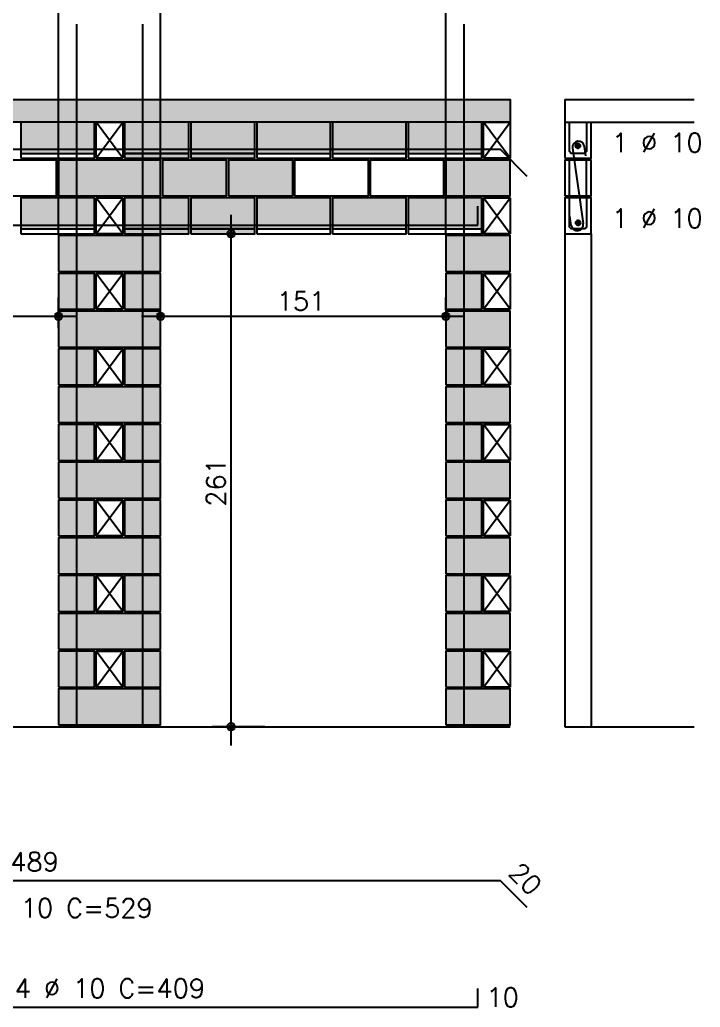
# Model space of a CAD drawing. Extents: x -1.9 to 86, y -1.6 to 60.9.
# Drawn here: x 42.59 to 49.79, y 29.85 to 40.31 of the extents above; entities that cross this region are included whole.
import ezdxf

# ---------------------------------------------------------------- set-up
doc = ezdxf.new("R2010")
doc.units = 0
doc.header["$MEASUREMENT"] = 0
for name, color, linetype in [('PENA_01', 1, 'CONTINUOUS'), ('PENA_02', 2, 'CONTINUOUS'), ('PENA_03', 3, 'CONTINUOUS'), ('PENA_05', 5, 'CONTINUOUS'), ('PENA_09', 254, 'CONTINUOUS'), ('PENA_11', 252, 'CONTINUOUS'), ('PENA_19', 240, 'CONTINUOUS'), ('PENA_21', 100, 'CONTINUOUS'), ('PENA_23', 50, 'CONTINUOUS')]:
    doc.layers.add(name, color=color, linetype=linetype)
doc.styles.get("Standard").update_dxf_attribs({"font": 'ROMANS.SHX'})

msp = doc.modelspace()

# ---------------------------------------------------------------- linework, layer by layer
at = {"layer": 'PENA_01', "linetype": 'Continuous'}
for p, q in [((43.000752, 38.033179), (43.000752, 40.86057)), ((44.080752, 38.033179), (44.080752, 40.86057)), ((47.100752, 38.033179), (47.100752, 40.86057)), ((42.600752, 38.893179), (43.380752, 38.893179)), ((43.700752, 38.893179), (44.380752, 38.893179)), ((44.400752, 38.893179), (45.080752, 38.893179)), ((45.100752, 38.893179), (45.880752, 38.893179)), ((45.900752, 38.893179), (46.680752, 38.893179)), ((46.700752, 38.893179), (47.480752, 38.893179)), ((44.82795, 32.623179), (44.82795, 38.243179)), ((42.600752, 38.093179), (43.380752, 38.093179)), ((43.700752, 38.093179), (44.380752, 38.093179)), ((44.400752, 38.093179), (45.080752, 38.093179)), ((45.100752, 38.093179), (45.880752, 38.093179)), ((45.900752, 38.093179), (46.680752, 38.093179)), ((46.700752, 38.093179), (47.480752, 38.093179)), ((44.940752, 38.043179), (45.02795, 38.043179)), ((43.000752, 37.043179), (43.000752, 37.369362)), ((44.080752, 37.233179), (44.080752, 37.369362)), ((47.100752, 37.233179), (47.100752, 37.369362)), ((39.780752, 37.169362), (43.200752, 37.169362)), ((43.880752, 37.169362), (47.300752, 37.169362)), ((45.185204, 32.823179), (44.62795, 32.823179))]:
    msp.add_line(p, q, dxfattribs=at)
at = {"layer": 'PENA_02', "linetype": 'Continuous'}
for p, q in [((43.400752, 38.843179), (43.400752, 39.223179)), ((43.400752, 39.223179), (43.680752, 39.223179)), ((43.680752, 39.223179), (43.680752, 38.843179)), ((47.500752, 38.843179), (47.500752, 39.223179)), ((47.500752, 39.223179), (47.780752, 39.223179)), ((47.780752, 39.223179), (47.780752, 38.843179)), ((43.680752, 38.843179), (43.400752, 38.843179)), ((47.780752, 38.843179), (47.500752, 38.843179)), ((43.400752, 38.043179), (43.400752, 38.423179)), ((43.400752, 38.423179), (43.680752, 38.423179)), ((43.680752, 38.423179), (43.680752, 38.043179)), ((47.500752, 38.043179), (47.500752, 38.423179)), ((47.500752, 38.423179), (47.780752, 38.423179)), ((47.780752, 38.423179), (47.780752, 38.043179)), ((43.680752, 38.043179), (43.400752, 38.043179)), ((47.780752, 38.043179), (47.500752, 38.043179)), ((43.400752, 37.243179), (43.400752, 37.623179)), ((43.400752, 37.623179), (43.680752, 37.623179)), ((43.680752, 37.623179), (43.680752, 37.243179)), ((47.500752, 37.243179), (47.500752, 37.623179)), ((47.500752, 37.623179), (47.780752, 37.623179)), ((47.780752, 37.623179), (47.780752, 37.243179)), ((43.680752, 37.243179), (43.400752, 37.243179)), ((47.780752, 37.243179), (47.500752, 37.243179)), ((43.400752, 36.443179), (43.400752, 36.823179)), ((43.400752, 36.823179), (43.680752, 36.823179)), ((43.680752, 36.823179), (43.680752, 36.443179)), ((47.500752, 36.443179), (47.500752, 36.823179)), ((47.500752, 36.823179), (47.780752, 36.823179)), ((47.780752, 36.823179), (47.780752, 36.443179)), ((43.680752, 36.443179), (43.400752, 36.443179)), ((47.780752, 36.443179), (47.500752, 36.443179)), ((43.400752, 35.643179), (43.400752, 36.023179)), ((43.400752, 36.023179), (43.680752, 36.023179)), ((43.680752, 36.023179), (43.680752, 35.643179)), ((47.500752, 35.643179), (47.500752, 36.023179)), ((47.500752, 36.023179), (47.780752, 36.023179)), ((47.780752, 36.023179), (47.780752, 35.643179)), ((43.680752, 35.643179), (43.400752, 35.643179)), ((47.780752, 35.643179), (47.500752, 35.643179)), ((43.400752, 34.843179), (43.400752, 35.223179)), ((43.400752, 35.223179), (43.680752, 35.223179)), ((43.680752, 35.223179), (43.680752, 34.843179)), ((47.500752, 34.843179), (47.500752, 35.223179)), ((47.500752, 35.223179), (47.780752, 35.223179)), ((47.780752, 35.223179), (47.780752, 34.843179)), ((43.680752, 34.843179), (43.400752, 34.843179)), ((47.780752, 34.843179), (47.500752, 34.843179)), ((43.400752, 34.043179), (43.400752, 34.423179)), ((43.400752, 34.423179), (43.680752, 34.423179)), ((43.680752, 34.423179), (43.680752, 34.043179)), ((47.500752, 34.043179), (47.500752, 34.423179)), ((47.500752, 34.423179), (47.780752, 34.423179)), ((47.780752, 34.423179), (47.780752, 34.043179)), ((43.680752, 34.043179), (43.400752, 34.043179)), ((47.780752, 34.043179), (47.500752, 34.043179)), ((43.400752, 33.243179), (43.400752, 33.623179)), ((43.400752, 33.623179), (43.680752, 33.623179)), ((43.680752, 33.623179), (43.680752, 33.243179)), ((47.500752, 33.243179), (47.500752, 33.623179)), ((47.500752, 33.623179), (47.780752, 33.623179)), ((47.780752, 33.623179), (47.780752, 33.243179)), ((43.680752, 33.243179), (43.400752, 33.243179)), ((47.780752, 33.243179), (47.500752, 33.243179)), ((37.800752, 32.823179), (47.780752, 32.823179))]:
    msp.add_line(p, q, dxfattribs=at)
for points in [[(37.800752, 39.223179), (37.800752, 39.463179), (47.780752, 39.463179), (47.780752, 39.223179), (37.800752, 39.223179)], [(42.600752, 38.843179), (43.380752, 38.843179), (43.380752, 39.223179), (42.600752, 39.223179), (42.600752, 38.843179)], [(43.700752, 38.843179), (44.380752, 38.843179), (44.380752, 39.223179), (43.700752, 39.223179), (43.700752, 38.843179)], [(44.400752, 38.843179), (45.080752, 38.843179), (45.080752, 39.223179), (44.400752, 39.223179), (44.400752, 38.843179)], [(45.100752, 38.843179), (45.880752, 38.843179), (45.880752, 39.223179), (45.100752, 39.223179), (45.100752, 38.843179)], [(45.900752, 38.843179), (46.680752, 38.843179), (46.680752, 39.223179), (45.900752, 39.223179), (45.900752, 38.843179)], [(46.700752, 38.843179), (47.480752, 38.843179), (47.480752, 39.223179), (46.700752, 39.223179), (46.700752, 38.843179)], [(42.200752, 38.443179), (42.980752, 38.443179), (42.980752, 38.823179), (42.200752, 38.823179), (42.200752, 38.443179)], [(43.000752, 38.443179), (44.080752, 38.443179), (44.080752, 38.823179), (43.000752, 38.823179), (43.000752, 38.443179)], [(44.100752, 38.443179), (44.780752, 38.443179), (44.780752, 38.823179), (44.100752, 38.823179), (44.100752, 38.443179)], [(44.800752, 38.443179), (45.480752, 38.443179), (45.480752, 38.823179), (44.800752, 38.823179), (44.800752, 38.443179)], [(45.500752, 38.443179), (46.280752, 38.443179), (46.280752, 38.823179), (45.500752, 38.823179), (45.500752, 38.443179)], [(46.300752, 38.443179), (47.080752, 38.443179), (47.080752, 38.823179), (46.300752, 38.823179), (46.300752, 38.443179)], [(47.100752, 38.443179), (47.780752, 38.443179), (47.780752, 38.823179), (47.100752, 38.823179), (47.100752, 38.443179)], [(42.600752, 38.043179), (43.380752, 38.043179), (43.380752, 38.423179), (42.600752, 38.423179), (42.600752, 38.043179)], [(43.700752, 38.043179), (44.380752, 38.043179), (44.380752, 38.423179), (43.700752, 38.423179), (43.700752, 38.043179)], [(44.400752, 38.043179), (45.080752, 38.043179), (45.080752, 38.423179), (44.400752, 38.423179), (44.400752, 38.043179)], [(45.100752, 38.043179), (45.880752, 38.043179), (45.880752, 38.423179), (45.100752, 38.423179), (45.100752, 38.043179)], [(45.900752, 38.043179), (46.680752, 38.043179), (46.680752, 38.423179), (45.900752, 38.423179), (45.900752, 38.043179)], [(46.700752, 38.043179), (47.480752, 38.043179), (47.480752, 38.423179), (46.700752, 38.423179), (46.700752, 38.043179)], [(43.000752, 37.643179), (44.080752, 37.643179), (44.080752, 38.023179), (43.000752, 38.023179), (43.000752, 37.643179)], [(47.100752, 37.643179), (47.780752, 37.643179), (47.780752, 38.023179), (47.100752, 38.023179), (47.100752, 37.643179)], [(43.000752, 37.243179), (43.380752, 37.243179), (43.380752, 37.623179), (43.000752, 37.623179), (43.000752, 37.243179)], [(43.700752, 37.243179), (44.080752, 37.243179), (44.080752, 37.623179), (43.700752, 37.623179), (43.700752, 37.243179)], [(47.100752, 37.243179), (47.480752, 37.243179), (47.480752, 37.623179), (47.100752, 37.623179), (47.100752, 37.243179)], [(43.000752, 36.843179), (44.080752, 36.843179), (44.080752, 37.223179), (43.000752, 37.223179), (43.000752, 36.843179)], [(47.100752, 36.843179), (47.780752, 36.843179), (47.780752, 37.223179), (47.100752, 37.223179), (47.100752, 36.843179)], [(43.000752, 36.443179), (43.380752, 36.443179), (43.380752, 36.823179), (43.000752, 36.823179), (43.000752, 36.443179)], [(43.700752, 36.443179), (44.080752, 36.443179), (44.080752, 36.823179), (43.700752, 36.823179), (43.700752, 36.443179)], [(47.100752, 36.443179), (47.480752, 36.443179), (47.480752, 36.823179), (47.100752, 36.823179), (47.100752, 36.443179)], [(43.000752, 36.043179), (44.080752, 36.043179), (44.080752, 36.423179), (43.000752, 36.423179), (43.000752, 36.043179)], [(47.100752, 36.043179), (47.780752, 36.043179), (47.780752, 36.423179), (47.100752, 36.423179), (47.100752, 36.043179)], [(43.000752, 35.643179), (43.380752, 35.643179), (43.380752, 36.023179), (43.000752, 36.023179), (43.000752, 35.643179)], [(43.700752, 35.643179), (44.080752, 35.643179), (44.080752, 36.023179), (43.700752, 36.023179), (43.700752, 35.643179)], [(47.100752, 35.643179), (47.480752, 35.643179), (47.480752, 36.023179), (47.100752, 36.023179), (47.100752, 35.643179)], [(43.000752, 35.243179), (44.080752, 35.243179), (44.080752, 35.623179), (43.000752, 35.623179), (43.000752, 35.243179)], [(47.100752, 35.243179), (47.780752, 35.243179), (47.780752, 35.623179), (47.100752, 35.623179), (47.100752, 35.243179)], [(43.000752, 34.843179), (43.380752, 34.843179), (43.380752, 35.223179), (43.000752, 35.223179), (43.000752, 34.843179)], [(43.700752, 34.843179), (44.080752, 34.843179), (44.080752, 35.223179), (43.700752, 35.223179), (43.700752, 34.843179)], [(47.100752, 34.843179), (47.480752, 34.843179), (47.480752, 35.223179), (47.100752, 35.223179), (47.100752, 34.843179)], [(43.000752, 34.443179), (44.080752, 34.443179), (44.080752, 34.823179), (43.000752, 34.823179), (43.000752, 34.443179)], [(47.100752, 34.443179), (47.780752, 34.443179), (47.780752, 34.823179), (47.100752, 34.823179), (47.100752, 34.443179)], [(43.000752, 34.043179), (43.380752, 34.043179), (43.380752, 34.423179), (43.000752, 34.423179), (43.000752, 34.043179)], [(43.700752, 34.043179), (44.080752, 34.043179), (44.080752, 34.423179), (43.700752, 34.423179), (43.700752, 34.043179)], [(47.100752, 34.043179), (47.480752, 34.043179), (47.480752, 34.423179), (47.100752, 34.423179), (47.100752, 34.043179)], [(43.000752, 33.643179), (44.080752, 33.643179), (44.080752, 34.023179), (43.000752, 34.023179), (43.000752, 33.643179)], [(47.100752, 33.643179), (47.780752, 33.643179), (47.780752, 34.023179), (47.100752, 34.023179), (47.100752, 33.643179)], [(43.000752, 33.243179), (43.380752, 33.243179), (43.380752, 33.623179), (43.000752, 33.623179), (43.000752, 33.243179)], [(43.700752, 33.243179), (44.080752, 33.243179), (44.080752, 33.623179), (43.700752, 33.623179), (43.700752, 33.243179)], [(47.100752, 33.243179), (47.480752, 33.243179), (47.480752, 33.623179), (47.100752, 33.623179), (47.100752, 33.243179)], [(43.000752, 32.843179), (44.080752, 32.843179), (44.080752, 33.223179), (43.000752, 33.223179), (43.000752, 32.843179)], [(47.100752, 32.843179), (47.780752, 32.843179), (47.780752, 33.223179), (47.100752, 33.223179), (47.100752, 32.843179)]]:
    msp.add_lwpolyline(points, dxfattribs=at)
for centre, radius in [((44.82795, 38.043179), 0.04), ((44.82795, 38.043179), 0.02), ((43.000752, 37.169362), 0.04), ((43.000752, 37.169362), 0.02), ((44.080752, 37.169362), 0.04), ((44.080752, 37.169362), 0.02), ((47.100752, 37.169362), 0.04), ((47.100752, 37.169362), 0.02), ((44.82795, 32.823179), 0.04), ((44.82795, 32.823179), 0.02)]:
    msp.add_circle(centre, radius, dxfattribs=at)
at = {"layer": 'PENA_03', "linetype": 'Continuous'}
for p, q in [((48.358808, 39.463179), (48.358808, 38.843179)), ((48.358808, 39.463179), (49.729487, 39.463179)), ((43.680752, 38.843179), (43.400752, 39.223179)), ((43.400752, 38.843179), (43.680752, 39.223179)), ((47.780752, 38.843179), (47.500752, 39.223179)), ((47.500752, 38.843179), (47.780752, 39.223179)), ((48.358808, 39.223179), (49.729487, 39.223179)), ((48.408808, 38.443179), (48.408808, 38.823179)), ((48.588808, 38.443179), (48.588808, 38.823179)), ((43.680752, 38.043179), (43.400752, 38.423179)), ((43.400752, 38.043179), (43.680752, 38.423179)), ((47.780752, 38.043179), (47.500752, 38.423179)), ((47.500752, 38.043179), (47.780752, 38.423179)), ((44.740752, 38.043179), (44.740752, 38.043179)), ((48.358808, 38.043179), (48.358808, 32.823179)), ((48.638808, 38.043179), (48.638808, 32.823179)), ((43.000752, 37.833179), (43.000752, 37.833179)), ((44.080752, 37.833179), (44.080752, 37.833179)), ((47.100752, 37.833179), (47.100752, 37.833179)), ((43.680752, 37.243179), (43.400752, 37.623179)), ((43.400752, 37.243179), (43.680752, 37.623179)), ((47.780752, 37.243179), (47.500752, 37.623179)), ((47.500752, 37.243179), (47.780752, 37.623179)), ((44.080752, 37.033179), (44.080752, 37.033179)), ((47.100752, 37.033179), (47.100752, 37.033179)), ((43.000752, 36.843179), (43.000752, 36.843179)), ((43.680752, 36.443179), (43.400752, 36.823179)), ((43.400752, 36.443179), (43.680752, 36.823179)), ((47.780752, 36.443179), (47.500752, 36.823179)), ((47.500752, 36.443179), (47.780752, 36.823179)), ((43.680752, 35.643179), (43.400752, 36.023179)), ((43.400752, 35.643179), (43.680752, 36.023179)), ((47.780752, 35.643179), (47.500752, 36.023179)), ((47.500752, 35.643179), (47.780752, 36.023179)), ((43.680752, 34.843179), (43.400752, 35.223179)), ((43.400752, 34.843179), (43.680752, 35.223179)), ((47.780752, 34.843179), (47.500752, 35.223179)), ((47.500752, 34.843179), (47.780752, 35.223179)), ((43.680752, 34.043179), (43.400752, 34.423179)), ((43.400752, 34.043179), (43.680752, 34.423179)), ((47.780752, 34.043179), (47.500752, 34.423179)), ((47.500752, 34.043179), (47.780752, 34.423179)), ((43.680752, 33.243179), (43.400752, 33.623179)), ((43.400752, 33.243179), (43.680752, 33.623179)), ((47.780752, 33.243179), (47.500752, 33.623179)), ((47.500752, 33.243179), (47.780752, 33.623179)), ((45.385204, 32.823179), (45.385204, 32.823179)), ((48.358808, 32.823179), (49.729487, 32.823179))]:
    msp.add_line(p, q, dxfattribs=at)
for points in [[(48.358808, 38.843179), (48.638808, 38.843179), (48.638808, 39.223179)], [(48.588808, 39.223179), (48.588808, 38.913179), (48.568808, 38.893179), (48.428808, 38.893179), (48.408808, 38.913179), (48.408808, 39.223179)], [(48.523356, 38.974169), (48.521195, 38.984337), (48.515085, 38.992747), (48.506082, 38.997945), (48.495743, 38.999032), (48.485856, 38.99582), (48.478131, 38.988864), (48.473903, 38.979367), (48.473903, 38.968971), (48.478131, 38.959474), (48.485856, 38.952518), (48.495743, 38.949306), (48.506082, 38.950392), (48.515085, 38.95559), (48.521195, 38.964), (48.523356, 38.974169)], [(48.358808, 38.443179), (48.638808, 38.443179), (48.638808, 38.823179), (48.358808, 38.823179), (48.358808, 38.443179)], [(48.358808, 38.043179), (48.638808, 38.043179), (48.638808, 38.423179), (48.358808, 38.423179), (48.358808, 38.043179)], [(48.588808, 38.423179), (48.588808, 38.113179), (48.568808, 38.093179), (48.428808, 38.093179), (48.408808, 38.113179), (48.408808, 38.423179)], [(48.525404, 38.158179), (48.523242, 38.168347), (48.517132, 38.176757), (48.508129, 38.181955), (48.497791, 38.183042), (48.487904, 38.179829), (48.480178, 38.172873), (48.47595, 38.163377), (48.47595, 38.152981), (48.480178, 38.143484), (48.487904, 38.136528), (48.497791, 38.133316), (48.508129, 38.134402), (48.517132, 38.1396), (48.523242, 38.14801), (48.525404, 38.158179)]]:
    msp.add_lwpolyline(points, dxfattribs=at)
for centre in [(48.498356, 38.974169), (48.500404, 38.158179)]:
    msp.add_circle(centre, 0.025, dxfattribs=at)
for points in [[(48.523356, 38.974169), (48.478131, 38.988864), (48.473903, 38.979367)], [(48.523356, 38.974169), (48.473903, 38.979367), (48.473903, 38.968971)], [(48.523356, 38.974169), (48.473903, 38.968971), (48.478131, 38.959474)], [(48.523356, 38.974169), (48.485856, 38.99582), (48.474864, 38.982719)], [(48.523356, 38.974169), (48.474864, 38.982719), (48.474864, 38.965618)], [(48.523356, 38.974169), (48.474864, 38.965618), (48.485856, 38.952518)], [(48.523356, 38.974169), (48.485856, 38.99582), (48.478131, 38.988864)], [(48.523356, 38.974169), (48.478131, 38.959474), (48.485856, 38.952518)], [(48.523356, 38.974169), (48.495743, 38.999032), (48.485856, 38.99582)], [(48.523356, 38.974169), (48.502698, 38.998789), (48.485856, 38.99582)], [(48.523356, 38.974169), (48.485856, 38.952518), (48.502698, 38.949549)], [(48.523356, 38.974169), (48.485856, 38.952518), (48.495743, 38.949306)], [(48.523356, 38.974169), (48.506082, 38.997945), (48.495743, 38.999032)], [(48.523356, 38.974169), (48.495743, 38.949306), (48.506082, 38.950392)], [(48.523356, 38.974169), (48.517508, 38.990239), (48.502698, 38.998789)], [(48.523356, 38.974169), (48.502698, 38.949549), (48.517508, 38.958099)], [(48.523356, 38.974169), (48.515085, 38.992747), (48.506082, 38.997945)], [(48.523356, 38.974169), (48.506082, 38.950392), (48.515085, 38.95559)], [(48.523356, 38.974169), (48.521195, 38.984337), (48.515085, 38.992747)], [(48.523356, 38.974169), (48.515085, 38.95559), (48.521195, 38.964)], [(48.523356, 38.974169), (48.517508, 38.958099), (48.523356, 38.974169)], [(48.523356, 38.974169), (48.521195, 38.964), (48.523356, 38.974169)], [(48.525404, 38.158179), (48.480178, 38.172873), (48.47595, 38.163377)], [(48.525404, 38.158179), (48.487904, 38.179829), (48.476911, 38.166729)], [(48.525404, 38.158179), (48.476911, 38.166729), (48.476911, 38.149628)], [(48.525404, 38.158179), (48.487904, 38.179829), (48.480178, 38.172873)], [(48.525404, 38.158179), (48.497791, 38.183042), (48.487904, 38.179829)], [(48.525404, 38.158179), (48.504745, 38.182799), (48.487904, 38.179829)], [(48.525404, 38.158179), (48.508129, 38.181955), (48.497791, 38.183042)], [(48.525404, 38.158179), (48.519555, 38.174248), (48.504745, 38.182799)], [(48.525404, 38.158179), (48.517132, 38.176757), (48.508129, 38.181955)], [(48.525404, 38.158179), (48.523242, 38.168347), (48.517132, 38.176757)], [(48.525404, 38.158179), (48.47595, 38.163377), (48.47595, 38.152981)], [(48.525404, 38.158179), (48.47595, 38.152981), (48.480178, 38.143484)], [(48.525404, 38.158179), (48.476911, 38.149628), (48.487904, 38.136528)], [(48.525404, 38.158179), (48.480178, 38.143484), (48.487904, 38.136528)], [(48.525404, 38.158179), (48.487904, 38.136528), (48.504745, 38.133559)], [(48.525404, 38.158179), (48.487904, 38.136528), (48.497791, 38.133316)], [(48.525404, 38.158179), (48.497791, 38.133316), (48.508129, 38.134402)], [(48.525404, 38.158179), (48.504745, 38.133559), (48.519555, 38.142109)], [(48.525404, 38.158179), (48.508129, 38.134402), (48.517132, 38.1396)], [(48.525404, 38.158179), (48.517132, 38.1396), (48.523242, 38.14801)], [(48.525404, 38.158179), (48.519555, 38.142109), (48.525404, 38.158179)], [(48.525404, 38.158179), (48.523242, 38.14801), (48.525404, 38.158179)]]:
    msp.add_solid(points, dxfattribs=at)
at = {"layer": 'PENA_05', "linetype": 'Continuous'}
for p, q in [((47.680752, 38.933179), (37.900752, 38.933179)), ((47.963595, 38.650336), (47.680752, 38.933179)), ((48.441448, 38.949021), (48.555925, 38.149625)), ((48.582331, 38.868175), (48.568156, 38.967166)), ((47.440752, 38.133179), (47.440752, 38.333179)), ((48.429218, 38.13148), (48.415042, 38.23047)), ((39.640752, 38.133179), (47.440752, 38.133179)), ((47.680752, 31.192891), (37.900752, 31.192891)), ((47.963595, 30.910048), (47.680752, 31.192891)), ((47.440752, 29.852615), (47.440752, 30.052615)), ((39.640752, 29.852615), (47.440752, 29.852615))]:
    msp.add_line(p, q, dxfattribs=at)
for points in [[(43.190752, 40.263179), (43.190752, 32.823179)], [(43.890752, 40.263179), (43.890752, 32.823179)], [(47.290752, 40.263179), (47.290752, 32.823179)]]:
    msp.add_lwpolyline(points, dxfattribs=at)
for centre, start, end in [((48.504802, 38.958093), 8.149597, 188.149597), ((48.492571, 38.140552), 188.149597, 8.149597)]:
    msp.add_arc(centre, 0.064, start, end, dxfattribs=at)
at = {"layer": 'PENA_09', "linetype": 'Continuous'}
for points in [[(42.600752, 38.893179), (43.380752, 38.893179), (43.380752, 39.223179), (42.600752, 39.223179), (42.600752, 38.893179)], [(43.700752, 38.893179), (44.380752, 38.893179), (44.380752, 39.223179), (43.700752, 39.223179), (43.700752, 38.893179)], [(44.400752, 38.893179), (45.080752, 38.893179), (45.080752, 39.223179), (44.400752, 39.223179), (44.400752, 38.893179)], [(45.100752, 38.893179), (45.880752, 38.893179), (45.880752, 39.223179), (45.100752, 39.223179), (45.100752, 38.893179)], [(45.900752, 38.893179), (46.680752, 38.893179), (46.680752, 39.223179), (45.900752, 39.223179), (45.900752, 38.893179)], [(46.700752, 38.893179), (47.480752, 38.893179), (47.480752, 39.223179), (46.700752, 39.223179), (46.700752, 38.893179)], [(42.600752, 38.093179), (43.380752, 38.093179), (43.380752, 38.423179), (42.600752, 38.423179), (42.600752, 38.093179)], [(43.700752, 38.093179), (44.380752, 38.093179), (44.380752, 38.423179), (43.700752, 38.423179), (43.700752, 38.093179)], [(44.400752, 38.093179), (45.080752, 38.093179), (45.080752, 38.423179), (44.400752, 38.423179), (44.400752, 38.093179)], [(45.100752, 38.093179), (45.880752, 38.093179), (45.880752, 38.423179), (45.100752, 38.423179), (45.100752, 38.093179)], [(45.900752, 38.093179), (46.680752, 38.093179), (46.680752, 38.423179), (45.900752, 38.423179), (45.900752, 38.093179)], [(46.700752, 38.093179), (47.480752, 38.093179), (47.480752, 38.423179), (46.700752, 38.423179), (46.700752, 38.093179)]]:
    msp.add_lwpolyline(points, dxfattribs=at)
for points in [[(42.600752, 38.893179), (43.380752, 38.893179), (43.380752, 39.223179)], [(42.600752, 38.893179), (43.380752, 39.223179), (42.600752, 39.223179)], [(42.600752, 38.893179), (42.600752, 39.223179), (42.600752, 38.893179)], [(43.700752, 38.893179), (44.380752, 38.893179), (44.380752, 39.223179)], [(43.700752, 38.893179), (44.380752, 39.223179), (43.700752, 39.223179)], [(43.700752, 38.893179), (43.700752, 39.223179), (43.700752, 38.893179)], [(44.400752, 38.893179), (45.080752, 38.893179), (45.080752, 39.223179)], [(44.400752, 38.893179), (45.080752, 39.223179), (44.400752, 39.223179)], [(44.400752, 38.893179), (44.400752, 39.223179), (44.400752, 38.893179)], [(45.100752, 38.893179), (45.880752, 38.893179), (45.880752, 39.223179)], [(45.100752, 38.893179), (45.880752, 39.223179), (45.100752, 39.223179)], [(45.100752, 38.893179), (45.100752, 39.223179), (45.100752, 38.893179)], [(45.900752, 38.893179), (46.680752, 38.893179), (46.680752, 39.223179)], [(45.900752, 38.893179), (46.680752, 39.223179), (45.900752, 39.223179)], [(45.900752, 38.893179), (45.900752, 39.223179), (45.900752, 38.893179)], [(46.700752, 38.893179), (47.480752, 38.893179), (47.480752, 39.223179)], [(46.700752, 38.893179), (47.480752, 39.223179), (46.700752, 39.223179)], [(46.700752, 38.893179), (46.700752, 39.223179), (46.700752, 38.893179)], [(42.600752, 38.093179), (43.380752, 38.093179), (43.380752, 38.423179)], [(42.600752, 38.093179), (43.380752, 38.423179), (42.600752, 38.423179)], [(42.600752, 38.093179), (42.600752, 38.423179), (42.600752, 38.093179)], [(43.700752, 38.093179), (44.380752, 38.093179), (44.380752, 38.423179)], [(43.700752, 38.093179), (44.380752, 38.423179), (43.700752, 38.423179)], [(43.700752, 38.093179), (43.700752, 38.423179), (43.700752, 38.093179)], [(44.400752, 38.093179), (45.080752, 38.093179), (45.080752, 38.423179)], [(44.400752, 38.093179), (45.080752, 38.423179), (44.400752, 38.423179)], [(44.400752, 38.093179), (44.400752, 38.423179), (44.400752, 38.093179)], [(45.100752, 38.093179), (45.880752, 38.093179), (45.880752, 38.423179)], [(45.100752, 38.093179), (45.880752, 38.423179), (45.100752, 38.423179)], [(45.100752, 38.093179), (45.100752, 38.423179), (45.100752, 38.093179)], [(45.900752, 38.093179), (46.680752, 38.093179), (46.680752, 38.423179)], [(45.900752, 38.093179), (46.680752, 38.423179), (45.900752, 38.423179)], [(45.900752, 38.093179), (45.900752, 38.423179), (45.900752, 38.093179)], [(46.700752, 38.093179), (47.480752, 38.093179), (47.480752, 38.423179)], [(46.700752, 38.093179), (47.480752, 38.423179), (46.700752, 38.423179)], [(46.700752, 38.093179), (46.700752, 38.423179), (46.700752, 38.093179)]]:
    msp.add_solid(points, dxfattribs=at)
at = {"layer": 'PENA_11', "linetype": 'Continuous'}
for points in [[(37.800752, 39.223179), (37.800752, 39.463179), (47.780752, 39.463179)], [(37.800752, 39.223179), (47.780752, 39.463179), (47.780752, 39.223179)], [(37.800752, 39.223179), (47.780752, 39.223179), (37.800752, 39.223179)]]:
    msp.add_solid(points, dxfattribs=at)
at = {"layer": 'PENA_19', "linetype": 'Continuous'}
for points in [[(43.000752, 38.443179), (44.080752, 38.443179), (44.080752, 38.823179), (43.000752, 38.823179), (43.000752, 38.443179)], [(43.000752, 37.643179), (44.080752, 37.643179), (44.080752, 38.023179), (43.000752, 38.023179), (43.000752, 37.643179)], [(43.000752, 36.843179), (44.080752, 36.843179), (44.080752, 37.223179), (43.000752, 37.223179), (43.000752, 36.843179)], [(43.000752, 36.043179), (44.080752, 36.043179), (44.080752, 36.423179), (43.000752, 36.423179), (43.000752, 36.043179)], [(43.000752, 35.243179), (44.080752, 35.243179), (44.080752, 35.623179), (43.000752, 35.623179), (43.000752, 35.243179)], [(43.000752, 34.443179), (44.080752, 34.443179), (44.080752, 34.823179), (43.000752, 34.823179), (43.000752, 34.443179)], [(43.000752, 33.643179), (44.080752, 33.643179), (44.080752, 34.023179), (43.000752, 34.023179), (43.000752, 33.643179)], [(43.000752, 32.843179), (44.080752, 32.843179), (44.080752, 33.223179), (43.000752, 33.223179), (43.000752, 32.843179)]]:
    msp.add_lwpolyline(points, dxfattribs=at)
for points in [[(43.000752, 38.443179), (44.080752, 38.443179), (44.080752, 38.823179)], [(43.000752, 38.443179), (44.080752, 38.823179), (43.000752, 38.823179)], [(43.000752, 38.443179), (43.000752, 38.823179), (43.000752, 38.443179)], [(43.000752, 37.643179), (44.080752, 37.643179), (44.080752, 38.023179)], [(43.000752, 37.643179), (44.080752, 38.023179), (43.000752, 38.023179)], [(43.000752, 37.643179), (43.000752, 38.023179), (43.000752, 37.643179)], [(43.000752, 36.843179), (44.080752, 36.843179), (44.080752, 37.223179)], [(43.000752, 36.843179), (44.080752, 37.223179), (43.000752, 37.223179)], [(43.000752, 36.843179), (43.000752, 37.223179), (43.000752, 36.843179)], [(43.000752, 36.043179), (44.080752, 36.043179), (44.080752, 36.423179)], [(43.000752, 36.043179), (44.080752, 36.423179), (43.000752, 36.423179)], [(43.000752, 36.043179), (43.000752, 36.423179), (43.000752, 36.043179)], [(43.000752, 35.243179), (44.080752, 35.243179), (44.080752, 35.623179)], [(43.000752, 35.243179), (44.080752, 35.623179), (43.000752, 35.623179)], [(43.000752, 35.243179), (43.000752, 35.623179), (43.000752, 35.243179)], [(43.000752, 34.443179), (44.080752, 34.443179), (44.080752, 34.823179)], [(43.000752, 34.443179), (44.080752, 34.823179), (43.000752, 34.823179)], [(43.000752, 34.443179), (43.000752, 34.823179), (43.000752, 34.443179)], [(43.000752, 33.643179), (44.080752, 33.643179), (44.080752, 34.023179)], [(43.000752, 33.643179), (44.080752, 34.023179), (43.000752, 34.023179)], [(43.000752, 33.643179), (43.000752, 34.023179), (43.000752, 33.643179)], [(43.000752, 32.843179), (44.080752, 32.843179), (44.080752, 33.223179)], [(43.000752, 32.843179), (44.080752, 33.223179), (43.000752, 33.223179)], [(43.000752, 32.843179), (43.000752, 33.223179), (43.000752, 32.843179)]]:
    msp.add_solid(points, dxfattribs=at)
at = {"layer": 'PENA_21', "linetype": 'Continuous'}
for points in [[(43.700752, 38.843179), (44.380752, 38.843179), (44.380752, 38.893179), (43.700752, 38.893179), (43.700752, 38.843179)], [(44.100752, 38.443179), (44.780752, 38.443179), (44.780752, 38.823179), (44.100752, 38.823179), (44.100752, 38.443179)], [(44.400752, 38.843179), (45.080752, 38.843179), (45.080752, 38.893179), (44.400752, 38.893179), (44.400752, 38.843179)], [(44.800752, 38.443179), (45.480752, 38.443179), (45.480752, 38.823179), (44.800752, 38.823179), (44.800752, 38.443179)], [(47.100752, 38.443179), (47.780752, 38.443179), (47.780752, 38.823179), (47.100752, 38.823179), (47.100752, 38.443179)], [(43.700752, 38.043179), (44.380752, 38.043179), (44.380752, 38.093179), (43.700752, 38.093179), (43.700752, 38.043179)], [(44.400752, 38.043179), (45.080752, 38.043179), (45.080752, 38.093179), (44.400752, 38.093179), (44.400752, 38.043179)], [(47.100752, 37.643179), (47.780752, 37.643179), (47.780752, 38.023179), (47.100752, 38.023179), (47.100752, 37.643179)], [(47.100752, 36.843179), (47.780752, 36.843179), (47.780752, 37.223179), (47.100752, 37.223179), (47.100752, 36.843179)], [(47.100752, 36.043179), (47.780752, 36.043179), (47.780752, 36.423179), (47.100752, 36.423179), (47.100752, 36.043179)], [(47.100752, 35.243179), (47.780752, 35.243179), (47.780752, 35.623179), (47.100752, 35.623179), (47.100752, 35.243179)], [(47.100752, 34.443179), (47.780752, 34.443179), (47.780752, 34.823179), (47.100752, 34.823179), (47.100752, 34.443179)], [(47.100752, 33.643179), (47.780752, 33.643179), (47.780752, 34.023179), (47.100752, 34.023179), (47.100752, 33.643179)], [(47.100752, 32.843179), (47.780752, 32.843179), (47.780752, 33.223179), (47.100752, 33.223179), (47.100752, 32.843179)]]:
    msp.add_lwpolyline(points, dxfattribs=at)
for points in [[(43.700752, 38.843179), (44.380752, 38.843179), (44.380752, 38.893179)], [(43.700752, 38.843179), (44.380752, 38.893179), (43.700752, 38.893179)], [(43.700752, 38.843179), (43.700752, 38.893179), (43.700752, 38.843179)], [(44.100752, 38.443179), (44.780752, 38.443179), (44.780752, 38.823179)], [(44.100752, 38.443179), (44.780752, 38.823179), (44.100752, 38.823179)], [(44.100752, 38.443179), (44.100752, 38.823179), (44.100752, 38.443179)], [(44.400752, 38.843179), (45.080752, 38.843179), (45.080752, 38.893179)], [(44.400752, 38.843179), (45.080752, 38.893179), (44.400752, 38.893179)], [(44.400752, 38.843179), (44.400752, 38.893179), (44.400752, 38.843179)], [(44.800752, 38.443179), (45.480752, 38.443179), (45.480752, 38.823179)], [(44.800752, 38.443179), (45.480752, 38.823179), (44.800752, 38.823179)], [(44.800752, 38.443179), (44.800752, 38.823179), (44.800752, 38.443179)], [(47.100752, 38.443179), (47.780752, 38.443179), (47.780752, 38.823179)], [(47.100752, 38.443179), (47.780752, 38.823179), (47.100752, 38.823179)], [(47.100752, 38.443179), (47.100752, 38.823179), (47.100752, 38.443179)], [(43.700752, 38.043179), (44.380752, 38.043179), (44.380752, 38.093179)], [(43.700752, 38.043179), (44.380752, 38.093179), (43.700752, 38.093179)], [(43.700752, 38.043179), (43.700752, 38.093179), (43.700752, 38.043179)], [(44.400752, 38.043179), (45.080752, 38.043179), (45.080752, 38.093179)], [(44.400752, 38.043179), (45.080752, 38.093179), (44.400752, 38.093179)], [(44.400752, 38.043179), (44.400752, 38.093179), (44.400752, 38.043179)], [(47.100752, 37.643179), (47.780752, 37.643179), (47.780752, 38.023179)], [(47.100752, 37.643179), (47.780752, 38.023179), (47.100752, 38.023179)], [(47.100752, 37.643179), (47.100752, 38.023179), (47.100752, 37.643179)], [(47.100752, 36.843179), (47.780752, 36.843179), (47.780752, 37.223179)], [(47.100752, 36.843179), (47.780752, 37.223179), (47.100752, 37.223179)], [(47.100752, 36.843179), (47.100752, 37.223179), (47.100752, 36.843179)], [(47.100752, 36.043179), (47.780752, 36.043179), (47.780752, 36.423179)], [(47.100752, 36.043179), (47.780752, 36.423179), (47.100752, 36.423179)], [(47.100752, 36.043179), (47.100752, 36.423179), (47.100752, 36.043179)], [(47.100752, 35.243179), (47.780752, 35.243179), (47.780752, 35.623179)], [(47.100752, 35.243179), (47.780752, 35.623179), (47.100752, 35.623179)], [(47.100752, 35.243179), (47.100752, 35.623179), (47.100752, 35.243179)], [(47.100752, 34.443179), (47.780752, 34.443179), (47.780752, 34.823179)], [(47.100752, 34.443179), (47.780752, 34.823179), (47.100752, 34.823179)], [(47.100752, 34.443179), (47.100752, 34.823179), (47.100752, 34.443179)], [(47.100752, 33.643179), (47.780752, 33.643179), (47.780752, 34.023179)], [(47.100752, 33.643179), (47.780752, 34.023179), (47.100752, 34.023179)], [(47.100752, 33.643179), (47.100752, 34.023179), (47.100752, 33.643179)], [(47.100752, 32.843179), (47.780752, 32.843179), (47.780752, 33.223179)], [(47.100752, 32.843179), (47.780752, 33.223179), (47.100752, 33.223179)], [(47.100752, 32.843179), (47.100752, 33.223179), (47.100752, 32.843179)]]:
    msp.add_solid(points, dxfattribs=at)
at = {"layer": 'PENA_23', "linetype": 'Continuous'}
for points in [[(43.000752, 37.243179), (43.380752, 37.243179), (43.380752, 37.623179), (43.000752, 37.623179), (43.000752, 37.243179)], [(43.700752, 37.243179), (44.080752, 37.243179), (44.080752, 37.623179), (43.700752, 37.623179), (43.700752, 37.243179)], [(47.100752, 37.243179), (47.480752, 37.243179), (47.480752, 37.623179), (47.100752, 37.623179), (47.100752, 37.243179)], [(43.000752, 36.443179), (43.380752, 36.443179), (43.380752, 36.823179), (43.000752, 36.823179), (43.000752, 36.443179)], [(43.700752, 36.443179), (44.080752, 36.443179), (44.080752, 36.823179), (43.700752, 36.823179), (43.700752, 36.443179)], [(47.100752, 36.443179), (47.480752, 36.443179), (47.480752, 36.823179), (47.100752, 36.823179), (47.100752, 36.443179)], [(43.000752, 35.643179), (43.380752, 35.643179), (43.380752, 36.023179), (43.000752, 36.023179), (43.000752, 35.643179)], [(43.700752, 35.643179), (44.080752, 35.643179), (44.080752, 36.023179), (43.700752, 36.023179), (43.700752, 35.643179)], [(47.100752, 35.643179), (47.480752, 35.643179), (47.480752, 36.023179), (47.100752, 36.023179), (47.100752, 35.643179)], [(43.000752, 34.843179), (43.380752, 34.843179), (43.380752, 35.223179), (43.000752, 35.223179), (43.000752, 34.843179)], [(43.700752, 34.843179), (44.080752, 34.843179), (44.080752, 35.223179), (43.700752, 35.223179), (43.700752, 34.843179)], [(47.100752, 34.843179), (47.480752, 34.843179), (47.480752, 35.223179), (47.100752, 35.223179), (47.100752, 34.843179)], [(43.000752, 34.043179), (43.380752, 34.043179), (43.380752, 34.423179), (43.000752, 34.423179), (43.000752, 34.043179)], [(43.700752, 34.043179), (44.080752, 34.043179), (44.080752, 34.423179), (43.700752, 34.423179), (43.700752, 34.043179)], [(47.100752, 34.043179), (47.480752, 34.043179), (47.480752, 34.423179), (47.100752, 34.423179), (47.100752, 34.043179)], [(43.000752, 33.243179), (43.380752, 33.243179), (43.380752, 33.623179), (43.000752, 33.623179), (43.000752, 33.243179)], [(43.700752, 33.243179), (44.080752, 33.243179), (44.080752, 33.623179), (43.700752, 33.623179), (43.700752, 33.243179)], [(47.100752, 33.243179), (47.480752, 33.243179), (47.480752, 33.623179), (47.100752, 33.623179), (47.100752, 33.243179)]]:
    msp.add_lwpolyline(points, dxfattribs=at)
for points in [[(43.000752, 37.243179), (43.380752, 37.243179), (43.380752, 37.623179)], [(43.000752, 37.243179), (43.380752, 37.623179), (43.000752, 37.623179)], [(43.000752, 37.243179), (43.000752, 37.623179), (43.000752, 37.243179)], [(43.700752, 37.243179), (44.080752, 37.243179), (44.080752, 37.623179)], [(43.700752, 37.243179), (44.080752, 37.623179), (43.700752, 37.623179)], [(43.700752, 37.243179), (43.700752, 37.623179), (43.700752, 37.243179)], [(47.100752, 37.243179), (47.480752, 37.243179), (47.480752, 37.623179)], [(47.100752, 37.243179), (47.480752, 37.623179), (47.100752, 37.623179)], [(47.100752, 37.243179), (47.100752, 37.623179), (47.100752, 37.243179)], [(43.000752, 36.443179), (43.380752, 36.443179), (43.380752, 36.823179)], [(43.000752, 36.443179), (43.380752, 36.823179), (43.000752, 36.823179)], [(43.000752, 36.443179), (43.000752, 36.823179), (43.000752, 36.443179)], [(43.700752, 36.443179), (44.080752, 36.443179), (44.080752, 36.823179)], [(43.700752, 36.443179), (44.080752, 36.823179), (43.700752, 36.823179)], [(43.700752, 36.443179), (43.700752, 36.823179), (43.700752, 36.443179)], [(47.100752, 36.443179), (47.480752, 36.443179), (47.480752, 36.823179)], [(47.100752, 36.443179), (47.480752, 36.823179), (47.100752, 36.823179)], [(47.100752, 36.443179), (47.100752, 36.823179), (47.100752, 36.443179)], [(43.000752, 35.643179), (43.380752, 35.643179), (43.380752, 36.023179)], [(43.000752, 35.643179), (43.380752, 36.023179), (43.000752, 36.023179)], [(43.000752, 35.643179), (43.000752, 36.023179), (43.000752, 35.643179)], [(43.700752, 35.643179), (44.080752, 35.643179), (44.080752, 36.023179)], [(43.700752, 35.643179), (44.080752, 36.023179), (43.700752, 36.023179)], [(43.700752, 35.643179), (43.700752, 36.023179), (43.700752, 35.643179)], [(47.100752, 35.643179), (47.480752, 35.643179), (47.480752, 36.023179)], [(47.100752, 35.643179), (47.480752, 36.023179), (47.100752, 36.023179)], [(47.100752, 35.643179), (47.100752, 36.023179), (47.100752, 35.643179)], [(43.000752, 34.843179), (43.380752, 34.843179), (43.380752, 35.223179)], [(43.000752, 34.843179), (43.380752, 35.223179), (43.000752, 35.223179)], [(43.000752, 34.843179), (43.000752, 35.223179), (43.000752, 34.843179)], [(43.700752, 34.843179), (44.080752, 34.843179), (44.080752, 35.223179)], [(43.700752, 34.843179), (44.080752, 35.223179), (43.700752, 35.223179)], [(43.700752, 34.843179), (43.700752, 35.223179), (43.700752, 34.843179)], [(47.100752, 34.843179), (47.480752, 34.843179), (47.480752, 35.223179)], [(47.100752, 34.843179), (47.480752, 35.223179), (47.100752, 35.223179)], [(47.100752, 34.843179), (47.100752, 35.223179), (47.100752, 34.843179)], [(43.000752, 34.043179), (43.380752, 34.043179), (43.380752, 34.423179)], [(43.000752, 34.043179), (43.380752, 34.423179), (43.000752, 34.423179)], [(43.000752, 34.043179), (43.000752, 34.423179), (43.000752, 34.043179)], [(43.700752, 34.043179), (44.080752, 34.043179), (44.080752, 34.423179)], [(43.700752, 34.043179), (44.080752, 34.423179), (43.700752, 34.423179)], [(43.700752, 34.043179), (43.700752, 34.423179), (43.700752, 34.043179)], [(47.100752, 34.043179), (47.480752, 34.043179), (47.480752, 34.423179)], [(47.100752, 34.043179), (47.480752, 34.423179), (47.100752, 34.423179)], [(47.100752, 34.043179), (47.100752, 34.423179), (47.100752, 34.043179)], [(43.000752, 33.243179), (43.380752, 33.243179), (43.380752, 33.623179)], [(43.000752, 33.243179), (43.380752, 33.623179), (43.000752, 33.623179)], [(43.000752, 33.243179), (43.000752, 33.623179), (43.000752, 33.243179)], [(43.700752, 33.243179), (44.080752, 33.243179), (44.080752, 33.623179)], [(43.700752, 33.243179), (44.080752, 33.623179), (43.700752, 33.623179)], [(43.700752, 33.243179), (43.700752, 33.623179), (43.700752, 33.243179)], [(47.100752, 33.243179), (47.480752, 33.243179), (47.480752, 33.623179)], [(47.100752, 33.243179), (47.480752, 33.623179), (47.100752, 33.623179)], [(47.100752, 33.243179), (47.100752, 33.623179), (47.100752, 33.243179)]]:
    msp.add_solid(points, dxfattribs=at)

# ---------------------------------------------------------------- texts
at = {"layer": 'PENA_03', "linetype": 'Continuous'}
for s, p in [('1 %%c 10', (48.859627, 38.906878)), ('1 %%c 10', (48.859627, 38.106878)), ('151', (45.310752, 37.229362)), ('489', (42.490752, 31.292891)), ('1 N3 %%c 10 C=529', (41.487207, 30.802653)), ('1 N4 %%c 10 C=409', (42.040752, 29.952615)), ('10', (47.530752, 29.857615))]:
    msp.add_text(s, height=0.2, dxfattribs=at).set_placement(p)
for s, rotation, p in [('261', 90, (44.76795, 35.153179)), ('20', 315, (47.751463, 31.263601))]:
    msp.add_text(s, height=0.2, rotation=rotation, dxfattribs=at).set_placement(p)

doc.saveas('drawing.dxf')
